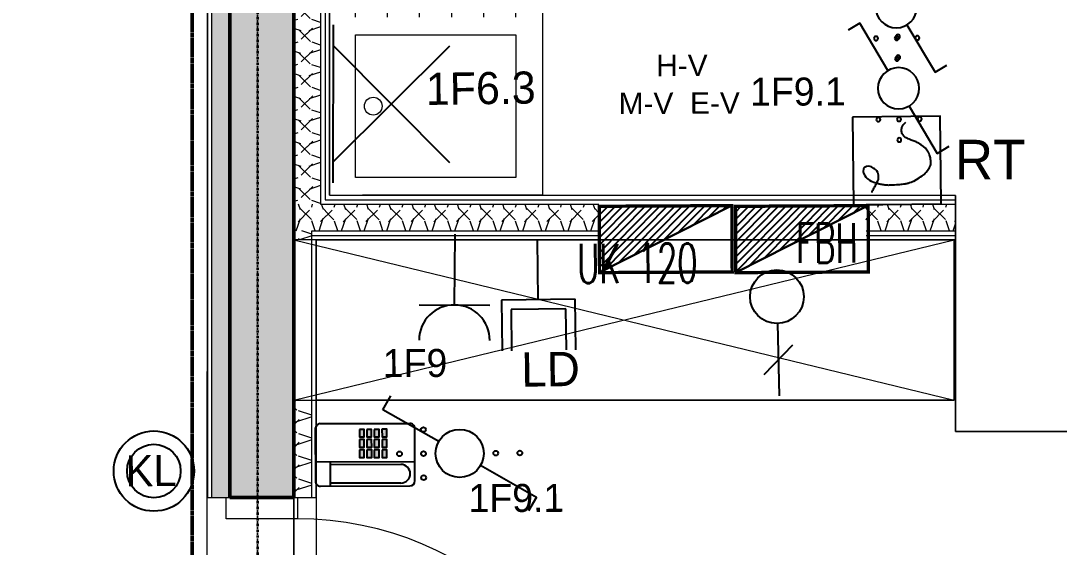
# Model space of a CAD drawing. Header units: metres. Extents: x -17679 to 22565, y -12299 to 33430.
# Drawn here: x 3929 to 6841, y 9820 to 11297 of the extents above; entities that cross this region are included whole.
import ezdxf
from ezdxf.enums import TextEntityAlignment as Align

# ---------------------------------------------------------------- set-up
doc = ezdxf.new("R2010")
doc.units = ezdxf.units.M
doc.linetypes.add('Strich Punkt Mittel', pattern=[0.015875, 0.00635, -0.004763, 0, -0.004763])
doc.linetypes.add('Verdeckt', pattern=[0.003, 0.002, -0.001])
doc.layers.get('0').update_dxf_attribs({"color": 252})
for name, color, linetype, lineweight in [('A_Brandabschnitte', 30, 'Verdeckt', 50), ('A_Decken', 8, 'Continuous', 13), ('A_Moebel', 6, 'Continuous', 13), ('A_Raeume', 7, 'Continuous', 13), ('A_Raeume_', 7, 'Continuous', 5), ('A_Raster_', 1, 'Continuous', 9), ('A_Sanitaer', 3, 'Continuous', 13), ('A_Tueren', 31, 'Continuous', 13), ('A_Waende', 7, 'Continuous', 13), ('Text', 130, 'Continuous', 9)]:
    doc.layers.add(name, color=color, linetype=linetype, lineweight=lineweight)
for name, color, linetype, true_color in [('E_Muster', 18, 'Continuous', 0x080808), ('E_NACHRTECH', 3, 'Continuous', 0x00fa00), ('E_Steckdose+Schalter', 150, 'Continuous', 0x0b6cf4), ('ET_NACHRTECH', 92, 'Continuous', 0x00d100)]:
    doc.layers.add(name, color=color, linetype=linetype, true_color=true_color)
doc.layers.add('ET_LEGENDE - Wohnung$0$800_KO_HI____L', color=130, linetype='Continuous')
doc.styles.add('Arial_7', font='arial.ttf', dxfattribs={"height": 0.06})
doc.styles.add('ET_LEGENDE - Wohnung$0$ROMANS', font='romans.shx', dxfattribs={"width": 0.6})

# ---------------------------------------------------------------- blocks, each defined once
blk = doc.blocks.new('*U546')
for p, q in [((-70.7, -70.7), (70.7, 70.7)), ((70.7, -70.7), (-70.7, 70.7)), ((-95.7, -70.7), (95.7, -70.7))]:
    blk.add_line(p, q)
at = {"style": 'ET_LEGENDE - Wohnung$0$ROMANS', "width": 0.6, "flags": 1}
for tag, p in [('RAUMBUCHNUMMER', (0, -400)), ('ANLAGE', (0, -550))]:
    blk.add_attdef(tag, text='', height=100, dxfattribs=at).set_placement(p, align=Align.MIDDLE)
for tag, p in [('TEILANLAGE_NR', (0, -700)), ('KOMPONENTE', (0, -850)), ('KOMPONENTE_NR', (0, -1000)), ('BEZEICHNUNG', (0, -1150)), ('TYP', (0, -1300)), ('HERSTELLER', (0, -1450)), ('MODEL', (0, -1600)), ('LEISTUNG_MAX', (0, -1750)), ('SPEZIFISCH_1', (0, -1900)), ('SPEZIFISCH_2', (0, -2050)), ('SPEZIFISCH_3', (0, -2200)), ('SPEZIFISCH_4', (0, -2350)), ('SPEZIFISCH_5', (0, -2500)), ('GEWERKE_CODE', (0, -2650)), ('LV_POS', (0, -2800)), ('ZAEHLER', (0, -2950)), ('PLATZHALTER_1', (0, -3100)), ('PLATZHALTER_2', (0, -3250)), ('PLATZHALTER_3', (0, -3400)), ('JOBLISTE_VDMA', (0, -3550)), ('ET_SPEZIFISCH_1', (0, -3700)), ('ET_SPEZIFISCH_2', (0, -3850)), ('ET_SPEZIFISCH_3', (0, -4000)), ('ET_SPEZIFISCH_4', (0, -4150)), ('ET_SPEZIFISCH_5', (0, -4300)), ('ET_SPEZIFISCH_6', (0, -4450)), ('ET_SPEZIFISCH_7', (0, -4600))]:
    blk.add_attdef(tag, text='', height=100, dxfattribs=at).set_placement(p, align=Align.MIDDLE_CENTER)
blk = doc.blocks.new('*U555')
h = blk.add_hatch()
h.set_pattern_fill('ANSI31', color=256, scale=5, style=0)
h.set_pattern_definition([(45, (1095.665, 558.405), (-11.22532, 11.22532), [])])
h.paths.add_polyline_path([(0, 0), (0, 200), (400, 200)])
blk.add_line((0, 0), (400, 200))
at = {"const_width": 10}
blk.add_lwpolyline([(0, 200), (400, 200), (400, 0), (0, 0)], close=True, dxfattribs=at)
blk.add_lwpolyline([(0, 0), (0, 200), (400, 200), (0, 0)])
at = {"style": 'ET_LEGENDE - Wohnung$0$ROMANS', "width": 0.6, "flags": 1}
for tag, p in [('RAUMBUCHNUMMER', (500, -300)), ('ANLAGE', (500, -450))]:
    blk.add_attdef(tag, text='', height=100, dxfattribs=at).set_placement(p, align=Align.MIDDLE)
for tag, p in [('TEILANLAGE_NR', (500, -600)), ('KOMPONENTE', (500, -750)), ('KOMPONENTE_NR', (500, -900)), ('BEZEICHNUNG', (500, -1050)), ('TYP', (500, -1200)), ('HERSTELLER', (500, -1350)), ('MODEL', (500, -1500)), ('LEISTUNG_MAX', (500, -1650)), ('SPEZIFISCH_1', (500, -1800)), ('SPEZIFISCH_2', (500, -1950)), ('SPEZIFISCH_3', (500, -2100)), ('SPEZIFISCH_4', (500, -2250)), ('SPEZIFISCH_5', (500, -2400)), ('GEWERKE_CODE', (500, -2550)), ('LV_POS', (500, -2700)), ('ZAEHLER', (500, -2850)), ('PLATZHALTER_1', (500, -3000)), ('PLATZHALTER_2', (500, -3150)), ('PLATZHALTER_3', (500, -3300)), ('JOBLISTE_VDMA', (500, -3450)), ('ET_SPEZIFISCH_1', (500, -3600)), ('ET_SPEZIFISCH_2', (500, -3750)), ('ET_SPEZIFISCH_3', (500, -3900)), ('ET_SPEZIFISCH_4', (500, -4050)), ('ET_SPEZIFISCH_5', (500, -4200)), ('ET_SPEZIFISCH_6', (500, -4350)), ('ET_SPEZIFISCH_7', (500, -4500))]:
    blk.add_attdef(tag, text='', height=100, dxfattribs=at).set_placement(p, align=Align.MIDDLE_CENTER)
blk = doc.blocks.new('*U533')
for p, q in [((25, 43.3), (91.7, 158.8)), ((91.7, 158.8), (120.5, 142.1)), ((-25, -43.3), (-91.7, -158.8)), ((-91.7, -158.8), (-120.5, -142.1))]:
    blk.add_line(p, q)
blk.add_circle((0, 0), 50)
at = {"layer": 'ET_LEGENDE - Wohnung$0$800_KO_HI____L'}
for centre in [(0, 125), (0, 75), (-50, -75), (0, -75), (50, -75), (0, -125)]:
    blk.add_circle(centre, 5, dxfattribs=at)
at = {"style": 'ET_LEGENDE - Wohnung$0$ROMANS', "width": 0.6, "flags": 1}
for tag, p in [('RAUMBUCHNUMMER', (-0.2, -465.7)), ('ANLAGE', (-0.2, -615.7))]:
    blk.add_attdef(tag, text='', height=100, dxfattribs=at).set_placement(p, align=Align.MIDDLE)
for tag, p in [('TEILANLAGE_NR', (-0.2, -765.7)), ('KOMPONENTE', (-0.2, -915.7)), ('KOMPONENTE_NR', (-0.2, -1065.7)), ('BEZEICHNUNG', (-0.2, -1215.7)), ('TYP', (-0.2, -1365.7)), ('HERSTELLER', (-0.2, -1515.7)), ('MODEL', (-0.2, -1665.7)), ('LEISTUNG_MAX', (-0.2, -1815.7)), ('SPEZIFISCH_1', (-0.2, -1965.7)), ('SPEZIFISCH_2', (-0.2, -2115.7)), ('SPEZIFISCH_3', (-0.2, -2265.7)), ('SPEZIFISCH_4', (-0.2, -2415.7)), ('SPEZIFISCH_5', (-0.2, -2565.7)), ('GEWERKE_CODE', (-0.2, -2715.7)), ('LV_POS', (-0.2, -2865.7)), ('ZAEHLER', (-0.2, -3015.7)), ('PLATZHALTER_1', (-0.2, -3165.7)), ('PLATZHALTER_2', (-0.2, -3315.7)), ('PLATZHALTER_3', (-0.2, -3465.7)), ('JOBLISTE_VDMA', (-0.2, -3615.7)), ('ET_SPEZIFISCH_1', (-0.2, -3765.7)), ('ET_SPEZIFISCH_2', (-0.2, -3915.7)), ('ET_SPEZIFISCH_3', (-0.2, -4065.7)), ('ET_SPEZIFISCH_4', (-0.2, -4215.7)), ('ET_SPEZIFISCH_5', (-0.2, -4365.7)), ('ET_SPEZIFISCH_6', (-0.2, -4515.7)), ('ET_SPEZIFISCH_7', (-0.2, -4665.7))]:
    blk.add_attdef(tag, text='', height=100, dxfattribs=at).set_placement(p, align=Align.MIDDLE_CENTER)
blk = doc.blocks.new('*U540')
h = blk.add_hatch(color=256)
h.dxf.hatch_style = 1
h.paths.add_polyline_path([(76.7, -51.1), (53.8, -51.1), (53.8, -65.8), (76.7, -65.8)])
h.paths.add_polyline_path([(76.7, -27.6), (53.8, -27.6), (53.8, -42.3), (76.7, -42.3)])
h.paths.add_polyline_path([(76.7, -5.2), (53.8, -5.2), (53.8, -19.9), (76.7, -19.9)])
h.paths.add_polyline_path([(76.7, 17.1), (53.8, 17.1), (53.8, 2.4), (76.7, 2.4)])
h.paths.add_polyline_path([(46.1, 17.1), (23.2, 17.1), (23.2, 2.4), (46.1, 2.4)])
h.paths.add_polyline_path([(46.1, -5.2), (23.2, -5.2), (23.2, -19.9), (46.1, -19.9)])
h.paths.add_polyline_path([(46.1, -27.6), (23.2, -27.6), (23.2, -42.3), (46.1, -42.3)])
h.paths.add_polyline_path([(46.1, -51.1), (23.2, -51.1), (23.2, -65.8), (46.1, -65.8)])
h.paths.add_polyline_path([(14.9, -51.1), (-8, -51.1), (-8, -65.8), (14.9, -65.8)])
h.paths.add_polyline_path([(14.9, -27.6), (-8, -27.6), (-8, -42.3), (14.9, -42.3)])
h.paths.add_polyline_path([(14.9, -5.2), (-8, -5.2), (-8, -19.9), (14.9, -19.9)])
h.paths.add_polyline_path([(14.9, 17.1), (-8, 17.1), (-8, 2.4), (14.9, 2.4)])
at = {"linetype": 'Continuous'}
for p, q in [((-94.4, 135), (-94.4, -135)), ((79.4, 150), (-79.4, 150)), ((-20.7, 150), (-20.7, -150)), ((94.4, 135), (94.4, -135)), ((-20.7, 105.5), (-94.4, 105.5)), ((-85.6, -107.9), (-85.6, 105.5)), ((-29.5, -107.9), (-29.5, 105.5)), ((-79.4, -150), (79.4, -150))]:
    blk.add_line(p, q, dxfattribs=at)
for points in [[(14.9, 17.1), (-8, 17.1), (-8, 2.4), (14.9, 2.4)], [(46.1, 17.1), (23.2, 17.1), (23.2, 2.4), (46.1, 2.4)], [(76.7, 17.1), (53.8, 17.1), (53.8, 2.4), (76.7, 2.4)], [(14.9, -5.2), (-8, -5.2), (-8, -19.9), (14.9, -19.9)], [(14.9, -27.6), (-8, -27.6), (-8, -42.3), (14.9, -42.3)], [(46.1, -5.2), (23.2, -5.2), (23.2, -19.9), (46.1, -19.9)], [(46.1, -27.6), (23.2, -27.6), (23.2, -42.3), (46.1, -42.3)], [(76.7, -5.2), (53.8, -5.2), (53.8, -19.9), (76.7, -19.9)], [(76.7, -27.6), (53.8, -27.6), (53.8, -42.3), (76.7, -42.3)], [(14.9, -51.1), (-8, -51.1), (-8, -65.8), (14.9, -65.8)], [(46.1, -51.1), (23.2, -51.1), (23.2, -65.8), (46.1, -65.8)], [(76.7, -51.1), (53.8, -51.1), (53.8, -65.8), (76.7, -65.8)]]:
    blk.add_lwpolyline(points, close=True, dxfattribs=at)
for centre, radius, start, end in [((-79.4, 135), 15, 90, 180), ((79.4, 135), 15, 0, 90), ((-57.5, -107.9), 28, 180, 0), ((-79.4, -135), 15, 180, 270), ((79.4, -135), 15, 270, 0)]:
    blk.add_arc(centre, radius, start, end, dxfattribs=at)
at = {"style": 'ET_LEGENDE - Wohnung$0$ROMANS', "width": 0.6, "flags": 1}
for tag, p in [('RAUMBUCHNUMMER', (0, -450)), ('ANLAGE', (0, -600))]:
    blk.add_attdef(tag, text='', height=100, dxfattribs=at).set_placement(p, align=Align.MIDDLE)
for tag, p in [('TEILANLAGE_NR', (0, -750)), ('KOMPONENTE', (0, -900)), ('KOMPONENTE_NR', (0, -1050)), ('BEZEICHNUNG', (0, -1200)), ('TYP', (0, -1350)), ('HERSTELLER', (0, -1500)), ('MODEL', (0, -1650)), ('LEISTUNG_MAX', (0, -1800)), ('SPEZIFISCH_1', (0, -1950)), ('SPEZIFISCH_2', (0, -2100)), ('SPEZIFISCH_3', (0, -2250)), ('SPEZIFISCH_4', (0, -2400)), ('SPEZIFISCH_5', (0, -2550)), ('GEWERKE_CODE', (0, -2700)), ('LV_POS', (0, -2850)), ('ZAEHLER', (0, -3000)), ('PLATZHALTER_1', (0, -3150)), ('PLATZHALTER_2', (0, -3300)), ('PLATZHALTER_3', (0, -3450)), ('JOBLISTE_VDMA', (0, -3600)), ('ET_SPEZIFISCH_1', (0, -3750)), ('ET_SPEZIFISCH_2', (0, -3900)), ('ET_SPEZIFISCH_3', (0, -4050)), ('ET_SPEZIFISCH_4', (0, -4200)), ('ET_SPEZIFISCH_5', (0, -4350)), ('ET_SPEZIFISCH_6', (0, -4500)), ('ET_SPEZIFISCH_7', (0, -4650))]:
    blk.add_attdef(tag, text='', height=100, dxfattribs=at).set_placement(p, align=Align.MIDDLE_CENTER)
blk = doc.blocks.new('*U553')
for p, q in [((62.5, 0), (-62.5, 0)), ((0, 0), (0, -125))]:
    blk.add_line(p, q)
blk.add_arc((0, 62.5), 62.5, 180, 0)
at = {"style": 'ET_LEGENDE - Wohnung$0$ROMANS', "width": 0.8, "flags": 1}
for tag, p in [('RAUMBUCHNUMMER', (0, -425)), ('ANLAGE', (0, -595.4)), ('TEILANLAGE_NR', (0, -755.5)), ('KOMPONENTE', (0, -901.3)), ('KOMPONENTE_NR', (0, -1063.3)), ('BEZEICHNUNG', (0, -1205.6)), ('TYP', (0, -1346.7)), ('HERSTELLER', (0, -1514.1)), ('MODEL', (0, -1677.3)), ('LEISTUNG_MAX', (0, -1851.5)), ('SPEZIFISCH_1', (0, -2012.8)), ('SPEZIFISCH_2', (0, -2200)), ('SPEZIFISCH_3', (0, -2374.2)), ('SPEZIFISCH_4', (0, -2548.5)), ('SPEZIFISCH_5', (0, -2722.7)), ('GEWERKE_CODE', (0, -2897)), ('LV_POS', (0, -3071.2)), ('ZAEHLER', (0, -3245.5)), ('PLATZHALTER_1', (0, -3419.7)), ('PLATZHALTER_2', (0, -3594)), ('PLATZHALTER_3', (0, -3768.2)), ('JOBLISTE_VDMA', (0, -3942.5)), ('ET_SPEZIFISCH_1', (0, -4116.7)), ('ET_SPEZIFISCH_2', (0, -4291)), ('ET_SPEZIFISCH_3', (0, -4465.2)), ('ET_SPEZIFISCH_4', (0, -4639.5)), ('ET_SPEZIFISCH_5', (0, -4813.7)), ('ET_SPEZIFISCH_6', (0, -4988)), ('ET_SPEZIFISCH_7', (0, -5162.2))]:
    blk.add_attdef(tag, text='', height=100, dxfattribs=at).set_placement(p, align=Align.MIDDLE)
blk = doc.blocks.new('*U544')
for p, q in [((-62.5, 85.9), (-62.5, 0)), ((-46.5, 85.9), (-46.5, 16)), ((46.5, 16), (46.5, 85.9)), ((62.5, 0), (62.5, 85.9)), ((-62.5, 0), (62.5, 0)), ((-46.5, 16), (46.5, 16)), ((0, 0), (0, -101.6))]:
    blk.add_line(p, q)
at = {"style": 'ET_LEGENDE - Wohnung$0$ROMANS', "width": 0.8, "flags": 1}
for tag, p in [('RAUMBUCHNUMMER', (0, -334.5)), ('ANLAGE', (0, -505)), ('TEILANLAGE_NR', (0, -665)), ('KOMPONENTE', (0, -810.9)), ('KOMPONENTE_NR', (0, -972.8)), ('BEZEICHNUNG', (0, -1115.1)), ('TYP', (0.8, -1261.8)), ('HERSTELLER', (0, -1423.6)), ('MODEL', (0, -1586.8)), ('LEISTUNG_MAX', (0, -1761)), ('SPEZIFISCH_1', (0, -1935.3)), ('SPEZIFISCH_2', (0, -2109.5)), ('SPEZIFISCH_3', (0, -2283.8)), ('SPEZIFISCH_4', (0, -2458)), ('SPEZIFISCH_5', (0, -2632.3)), ('GEWERKE_CODE', (0, -2806.5)), ('LV_POS', (0, -2980.8)), ('ZAEHLER', (0, -3155)), ('PLATZHALTER_1', (0, -3329.3)), ('PLATZHALTER_2', (0, -3503.5)), ('PLATZHALTER_3', (0, -3677.8)), ('JOBLISTE_VDMA', (0, -3852)), ('ET_SPEZIFISCH_1', (0, -4026.3)), ('ET_SPEZIFISCH_2', (0, -4200.5)), ('ET_SPEZIFISCH_3', (0, -4374.8)), ('ET_SPEZIFISCH_4', (0, -4549)), ('ET_SPEZIFISCH_5', (0, -4723.3)), ('ET_SPEZIFISCH_6', (0, -4897.5)), ('ET_SPEZIFISCH_7', (0, -5071.8))]:
    blk.add_attdef(tag, text='', height=100, dxfattribs=at).set_placement(p, align=Align.TOP_CENTER)
blk = doc.blocks.new('*U551')
for p, q in [((13, 69.3), (15, 73.7)), ((15, 73.7), (17.9, 76.4)), ((17.9, 76.4), (23.9, 77)), ((23.9, 77), (28, 76.4)), ((28, 76.4), (33.7, 73.7)), ((33.7, 73.7), (37.1, 71.5)), ((37.1, 71.5), (39.9, 68.3)), ((12.4, 64), (13, 69.3)), ((14, 57.9), (12.4, 64)), ((17.3, 52.9), (14, 57.9)), ((18.3, 51.1), (17.3, 52.9)), ((20.1, 48.6), (18.3, 51.1)), ((23.3, 45.8), (20.1, 48.6)), ((39.9, 68.3), (42.2, 65.4)), ((42.2, 65.4), (44.4, 62.6)), ((44.4, 62.6), (46.2, 59.1)), ((46.2, 59.1), (47.1, 57)), ((47.1, 57), (48.7, 52.9)), ((48.7, 52.9), (49.5, 50.8)), ((49.5, 50.8), (50.8, 46.7)), ((54.3, 48.4), (51.8, 47.2)), ((56.5, 49.5), (54.3, 48.4)), ((58.8, 50.6), (56.5, 49.5)), ((60.7, 51.9), (58.8, 50.6)), ((58.8, 50.6), (58.8, 50.6)), ((62.6, 53.1), (60.7, 51.9)), ((60.7, 51.9), (60.7, 51.9)), ((64.6, 54.2), (62.6, 53.1)), ((66.7, 55.3), (64.6, 54.2)), ((68.2, 56.1), (66.7, 55.3)), ((69.7, 56.9), (68.2, 56.1)), ((70.9, 57.1), (69.7, 56.9)), ((72.1, 57.3), (70.9, 57.1)), ((26.6, 44), (23.3, 45.8)), ((30.2, 43.1), (26.6, 44)), ((32.9, 42.5), (30.2, 43.1)), ((34.6, 42.1), (32.9, 42.5)), ((35.7, 42.1), (34.6, 42.1)), ((39.1, 42.1), (35.7, 42.1)), ((42.8, 42.5), (39.1, 42.1)), ((44.2, 43.2), (42.8, 42.5)), ((45.6, 44), (44.2, 43.2)), ((49.3, 46), (45.6, 44)), ((51.8, 47.2), (49.3, 46)), ((50.8, 46.7), (51.7, 43.9)), ((51.7, 43.9), (52.1, 42.5)), ((52.1, 42.5), (52.5, 40.8)), ((52.5, 40.8), (52.9, 39.1)), ((52.9, 39.1), (53.4, 37.1)), ((53.4, 37.1), (53.9, 35)), ((53.9, 35), (54.2, 32.8)), ((54.2, 32.8), (54.5, 30.6)), ((54.5, 30.6), (54.9, 27.9)), ((54.9, 27.9), (55.3, 25.1)), ((55.3, 25.1), (55.5, 22.3)), ((55.1, 1.4), (54.7, -2)), ((55.3, 5.9), (55.1, 1.4)), ((55.5, 7.9), (55.3, 5.9)), ((55.5, 22.3), (55.7, 19.5)), ((55.7, 9.9), (55.5, 7.9)), ((55.7, 19.5), (55.7, 17.2)), ((55.7, 17.2), (55.7, 15)), ((55.7, 15), (55.7, 12.5)), ((55.7, 12.5), (55.7, 9.9)), ((-86, -20.3), (-87.2, -21.6)), ((-84.8, -19), (-86, -20.3)), ((-83.4, -17.8), (-84.8, -19)), ((-82, -16.6), (-83.4, -17.8)), ((-80.8, -15.4), (-82, -16.6)), ((-79.8, -14.5), (-80.8, -15.4)), ((-78.3, -13.7), (-79.8, -14.5)), ((-76.8, -12.8), (-78.3, -13.7)), ((-75.1, -12.2), (-76.8, -12.8)), ((-73.4, -12), (-75.1, -12.2)), ((-71.8, -11.9), (-73.4, -12)), ((-69.9, -11.9), (-71.8, -11.9)), ((-67, -11.9), (-69.9, -11.9)), ((-64.3, -12.1), (-67, -11.9)), ((-61.8, -12.5), (-64.3, -12.1)), ((-58.5, -14.2), (-61.8, -12.5)), ((-55.2, -16.4), (-58.5, -14.2)), ((-53.8, -18.1), (-55.2, -16.4)), ((-52.4, -19.8), (-53.8, -18.1)), ((-51.4, -22.1), (-52.4, -19.8)), ((-50.4, -24.3), (-51.4, -22.1)), ((52.5, -22.5), (52.1, -24)), ((52.7, -21), (52.5, -22.5)), ((52.9, -19.6), (52.7, -21)), ((53.2, -18.1), (52.9, -19.6)), ((53.5, -16.6), (53.2, -18.1)), ((53.6, -15.3), (53.5, -16.6)), ((54.1, -11.9), (53.6, -15.3)), ((54.2, -9.5), (54.1, -11.9)), ((54.5, -6.5), (54.2, -9.5)), ((54.7, -2), (54.5, -4.2)), ((54.5, -4.2), (54.5, -6.5)), ((-49.5, -26.4), (-50.4, -24.3)), ((-48.5, -28.5), (-49.5, -26.4)), ((-46.3, -33.4), (-48.5, -28.5)), ((-45.4, -35.8), (-46.3, -33.4)), ((-44.5, -38.2), (-45.4, -35.8)), ((-43.7, -40.4), (-44.5, -38.2)), ((-42.9, -42.5), (-43.7, -40.4)), ((-41.9, -44.6), (-42.9, -42.5)), ((-40.8, -46.8), (-41.9, -44.6)), ((-38.2, -51.2), (-40.8, -46.8)), ((43.9, -44.4), (40.1, -50.4)), ((47.6, -38.5), (43.9, -44.4)), ((48.6, -35.4), (47.6, -38.5)), ((49.7, -31.8), (48.6, -35.4)), ((50.5, -28.7), (49.7, -31.8)), ((51.7, -25.5), (50.5, -28.7)), ((52.1, -24), (51.7, -25.5)), ((-36.5, -53.4), (-38.2, -51.2)), ((-35, -56.3), (-36.5, -53.4)), ((-30.9, -61.7), (-35, -56.3)), ((-27.1, -65.8), (-30.9, -61.7)), ((-22.6, -69.2), (-27.1, -65.8)), ((-18.2, -71.9), (-22.6, -69.2)), ((23.5, -70), (21.4, -71.4)), ((27.6, -67), (23.5, -70)), ((30, -64.5), (27.6, -67)), ((32.4, -61.9), (30, -64.5)), ((34.2, -59.6), (32.4, -61.9)), ((35.9, -57.3), (34.2, -59.6)), ((38, -53.8), (35.9, -57.3)), ((40.1, -50.4), (38, -53.8)), ((-16.4, -73), (-18.2, -71.9)), ((-13.9, -74.3), (-16.4, -73)), ((-11.9, -75), (-13.9, -74.3)), ((-9.9, -75.7), (-11.9, -75)), ((-7.5, -76.2), (-9.9, -75.7)), ((-5.2, -76.7), (-7.5, -76.2)), ((-2.9, -76.9), (-5.2, -76.7)), ((-0.6, -77.1), (-2.9, -76.9)), ((-0.6, -77.4), (-0.6, -77.1)), ((2.1, -77.4), (-0.6, -77.4)), ((4.7, -77.7), (2.1, -77.4)), ((7.3, -77.5), (4.7, -77.7)), ((10, -77.3), (7.3, -77.5)), ((12, -76.5), (10, -77.3)), ((14, -75.7), (12, -76.5)), ((16.7, -74.2), (14, -75.7)), ((19.3, -72.7), (16.7, -74.2)), ((21.4, -71.4), (19.3, -72.7))]:
    blk.add_line(p, q)
blk.add_lwpolyline([(-100, 100), (100, 100), (100, -100), (-100, -100)], close=True)
at = {"style": 'ET_LEGENDE - Wohnung$0$ROMANS', "width": 0.6, "flags": 1}
for tag, p in [('RAUMBUCHNUMMER', (-0.2, -465.7)), ('ANLAGE', (-0.2, -615.7))]:
    blk.add_attdef(tag, text='', height=100, dxfattribs=at).set_placement(p, align=Align.MIDDLE)
for tag, p in [('TEILANLAGE_NR', (-0.2, -765.7)), ('KOMPONENTE', (-0.2, -915.7)), ('KOMPONENTE_NR', (-0.2, -1065.7)), ('BEZEICHNUNG', (-0.2, -1215.7)), ('TYP', (-0.2, -1365.7)), ('HERSTELLER', (-0.2, -1515.7)), ('MODEL', (-0.2, -1665.7)), ('LEISTUNG_MAX', (-0.2, -1815.7)), ('SPEZIFISCH_1', (-0.2, -1965.7)), ('SPEZIFISCH_2', (-0.2, -2115.7)), ('SPEZIFISCH_3', (-0.2, -2265.7)), ('SPEZIFISCH_4', (-0.2, -2415.7)), ('SPEZIFISCH_5', (-0.2, -2565.7)), ('GEWERKE_CODE', (-0.2, -2715.7)), ('LV_POS', (-0.2, -2865.7)), ('ZAEHLER', (-0.2, -3015.7)), ('PLATZHALTER_1', (-0.2, -3165.7)), ('PLATZHALTER_2', (-0.2, -3315.7)), ('PLATZHALTER_3', (-0.2, -3465.7)), ('JOBLISTE_VDMA', (-0.2, -3615.7)), ('ET_SPEZIFISCH_1', (-0.2, -3765.7)), ('ET_SPEZIFISCH_2', (-0.2, -3915.7)), ('ET_SPEZIFISCH_3', (-0.2, -4065.7)), ('ET_SPEZIFISCH_4', (-0.2, -4215.7)), ('ET_SPEZIFISCH_5', (-0.2, -4365.7)), ('ET_SPEZIFISCH_6', (-0.2, -4515.7)), ('ET_SPEZIFISCH_7', (-0.2, -4665.7))]:
    blk.add_attdef(tag, text='', height=100, dxfattribs=at).set_placement(p, align=Align.MIDDLE_CENTER)
blk = doc.blocks.new('*U549')
for radius in [75, 50]:
    blk.add_circle((0, 0), radius)
at = {"style": 'ET_LEGENDE - Wohnung$0$ROMANS', "width": 0.6, "flags": 1}
for tag, p in [('RAUMBUCHNUMMER', (-0.2, -465.7)), ('ANLAGE', (-0.2, -615.7))]:
    blk.add_attdef(tag, text='', height=100, dxfattribs=at).set_placement(p, align=Align.MIDDLE)
for tag, p in [('TEILANLAGE_NR', (-0.2, -765.7)), ('KOMPONENTE', (-0.2, -915.7)), ('KOMPONENTE_NR', (-0.2, -1065.7)), ('BEZEICHNUNG', (-0.2, -1215.7)), ('TYP', (-0.2, -1365.7)), ('HERSTELLER', (-0.2, -1515.7)), ('MODEL', (-0.2, -1665.7)), ('LEISTUNG_MAX', (-0.2, -1815.7)), ('SPEZIFISCH_1', (-0.2, -1965.7)), ('SPEZIFISCH_2', (-0.2, -2115.7)), ('SPEZIFISCH_3', (-0.2, -2265.7)), ('SPEZIFISCH_4', (-0.2, -2415.7)), ('SPEZIFISCH_5', (-0.2, -2565.7)), ('GEWERKE_CODE', (-0.2, -2715.7)), ('LV_POS', (-0.2, -2865.7)), ('ZAEHLER', (-0.2, -3015.7)), ('PLATZHALTER_1', (-0.2, -3165.7)), ('PLATZHALTER_2', (-0.2, -3315.7)), ('PLATZHALTER_3', (-0.2, -3465.7)), ('JOBLISTE_VDMA', (-0.2, -3615.7)), ('ET_SPEZIFISCH_1', (-0.2, -3765.7)), ('ET_SPEZIFISCH_2', (-0.2, -3915.7)), ('ET_SPEZIFISCH_3', (-0.2, -4065.7)), ('ET_SPEZIFISCH_4', (-0.2, -4215.7)), ('ET_SPEZIFISCH_5', (-0.2, -4365.7)), ('ET_SPEZIFISCH_6', (-0.2, -4515.7)), ('ET_SPEZIFISCH_7', (-0.2, -4665.7))]:
    blk.add_attdef(tag, text='', height=100, dxfattribs=at).set_placement(p, align=Align.MIDDLE_CENTER)
blk = doc.blocks.new('*U541')
blk.add_line((0, 65), (0, 240))
at = {"linetype": 'Continuous', "ltscale": 0.125}
blk.add_line((35.4, 187.9), (-35.4, 117.1), dxfattribs=at)
blk.add_circle((0, 0), 65)
at = {"style": 'ET_LEGENDE - Wohnung$0$ROMANS', "width": 0.6, "flags": 1}
for tag, p in [('RAUMBUCHNUMMER', (0, -400)), ('ANLAGE', (0, -550))]:
    blk.add_attdef(tag, text='', height=100, dxfattribs=at).set_placement(p, align=Align.MIDDLE)
for tag, p in [('TEILANLAGE_NR', (0, -700)), ('KOMPONENTE', (0, -850)), ('KOMPONENTE_NR', (0, -1000)), ('BEZEICHNUNG', (0, -1150)), ('TYP', (0, -1300)), ('HERSTELLER', (0, -1450)), ('MODEL', (0, -1600)), ('LEISTUNG_MAX', (0, -1750)), ('SPEZIFISCH_1', (0, -1900)), ('SPEZIFISCH_2', (0, -2050)), ('SPEZIFISCH_3', (0, -2200)), ('SPEZIFISCH_4', (0, -2350)), ('SPEZIFISCH_5', (0, -2500)), ('GEWERKE_CODE', (0, -2650)), ('LV_POS', (0, -2800)), ('ZAEHLER', (0, -2950)), ('PLATZHALTER_1', (0, -3100)), ('PLATZHALTER_2', (0, -3250)), ('PLATZHALTER_3', (0, -3400)), ('JOBLISTE_VDMA', (0, -3550)), ('ET_SPEZIFISCH_1', (0, -3700)), ('ET_SPEZIFISCH_2', (0, -3850)), ('ET_SPEZIFISCH_3', (0, -4000)), ('ET_SPEZIFISCH_4', (0, -4150)), ('ET_SPEZIFISCH_5', (0, -4300)), ('ET_SPEZIFISCH_6', (0, -4450)), ('ET_SPEZIFISCH_7', (0, -4600))]:
    blk.add_attdef(tag, text='', height=100, dxfattribs=at).set_placement(p, align=Align.MIDDLE_CENTER)
blk = doc.blocks.new('UZ_D1 - SL_0900x2000_Wohnungstür-5426849-263_PP_03DG_BT2')
at = {"layer": 'A_Tueren', "lineweight": 5}
for p, q in [((0.45, 0.1), (0.45, 1)), ((-0.51, 0.1), (-0.45, 0.1)), ((-0.45, 0.1), (-0.45, -0.1)), ((0.45, 0.1), (0.45, -0.1)), ((0.51, 0.1), (0.45, 0.1)), ((-0.45, -0.1), (-0.51, -0.1)), ((0.45, -0.1), (0.51, -0.1))]:
    blk.add_line(p, q, dxfattribs=at)
blk.add_arc((0.45, 0.1), 0.9, 90, 180, dxfattribs=at)
blk = doc.blocks.new('Sani_Kueche_Zeile - Tiefe_600-10243356-263_PP_03DG_BT2')
at = {"layer": 'A_Sanitaer'}
for p, q in [((-1.2005, 0.5721), (-0.6005, 0.5721)), ((-1.2005, -0.0254), (-1.2005, 0.5721)), ((-0.6005, 0.5721), (-0.2005, 0.5721)), ((-0.2005, 0.5721), (0.5995, 0.5721)), ((0.5995, 0.5721), (0.5995, 0.0669))]:
    blk.add_line(p, q, dxfattribs=at)
blk = doc.blocks.new('Moeb_Schrank - Schrank_2m-3827824-263_PP_03DG_BT2')
at = {"layer": 'A_Moebel', "color": 8}
for p, q in [((0, 0), (1.8515, -0.45)), ((0, -0.45), (1.8515, 0)), ((0.855, 0), (0, 0)), ((0, 0), (0, -0.45)), ((0.0625, 0), (0.855, 0)), ((1.205, 0), (0.855, 0)), ((0.855, 0), (1.205, 0)), ((1.255, 0), (1.205, 0)), ((1.205, 0), (1.255, 0)), ((1.255, 0), (1.605, 0)), ((1.8515, 0), (1.605, 0)), ((1.605, 0), (1.8515, 0)), ((1.8515, -0.45), (1.8515, 0)), ((1.8515, 0), (1.8515, -0.45)), ((1.605, 0), (1.255, 0)), ((0, -0.45), (1.8515, -0.45)), ((1.8515, -0.45), (0.0625, -0.45))]:
    blk.add_line(p, q, dxfattribs=at)
blk = doc.blocks.new('MSys_Kueche_Spuele - 80cm-5682282-263_PP_03DG_BT2')
at = {"layer": 'A_Moebel'}
for p, q in [((-1.2005, 0.5746), (-0.4005, 0.5746)), ((-1.2005, -0.0229), (-1.2005, 0.5746)), ((-1.2005, -0.0229), (-1.2005, 0.5746)), ((-0.9005, 0.4996), (-1.1505, 0.4996)), ((-0.8505, 0.4996), (-0.4505, 0.4996)), ((-0.8505, 0.0496), (-0.8505, 0.4996)), ((-0.4505, 0.4996), (-0.4505, 0.0496)), ((-0.9005, 0.4096), (-1.1505, 0.4096)), ((-0.9005, 0.3196), (-1.1505, 0.3196)), ((-0.9005, 0.2296), (-1.1505, 0.2296)), ((-0.9005, 0.1396), (-1.1505, 0.1396)), ((-0.9005, 0.0496), (-1.1505, 0.0496)), ((-0.4505, 0.0496), (-0.8505, 0.0496))]:
    blk.add_line(p, q, dxfattribs=at)
blk.add_circle((-0.6505, 0.0996), 0.025, dxfattribs=at)
blk = doc.blocks.new('6546546')
at = {"layer": 'A_Waende', "lineweight": 5, "true_color": 0x636466}
h = blk.add_hatch(dxfattribs=at)
h.set_pattern_fill('FP_2', color=251, style=0, pattern_type=2)
h.set_pattern_definition([(45, (0, 0), (-0.08980256, 0.08980256), []), (45, (0.0898, 0), (-0.08980256, 0.08980256), [0.0635, -0.03175])])
h.paths.add_polyline_path([(-45.0288, 55.6487), (-45.0287, 58.2637), (-45.2087, 58.2637), (-45.2087, 55.6487), (-45.0976, 55.6487)])
h.paths.add_polyline_path([(-45.0288, 59.2837), (-45.0287, 59.2837), (-45.0285, 65.1463), (-45.2085, 65.1463), (-45.2085, 59.2837)])
h.paths.add_polyline_path([(-45.0284, 66.1663), (-45.0284, 66.1663), (-45.0283, 72.0239), (-45.2083, 72.0239), (-45.2083, 66.1663), (-45.0285, 66.1663)])
h.paths.add_polyline_path([(-45.0283, 71.3533), (-45.0283, 71.3533), (-45.0283, 71.6779)])
h.paths.add_polyline_path([(-45.0282, 73.0439), (-45.0282, 76.4765), (-45.2081, 76.4765), (-45.2082, 73.0439), (-45.0283, 73.0439)])
h = blk.add_hatch(dxfattribs=at)
h.set_pattern_fill('FP_9', color=251, angle=-112.36, style=0, pattern_type=2)
h.set_pattern_definition([(314.998, (-45.27071, 66.52067), (0.2539954, -0.1270123), [0.02245, -0.15715]), (314.998, (-45.16011, 66.47409), (0.2539954, -0.1270123), [0.02245, -0.15715]), (314.998, (-45.27058, 66.4579), (0.2539954, -0.1270123), [0.02245, -0.15715]), (314.998, (-45.159435, 66.41002), (0.2539954, -0.1270123), [0.02245, -0.15715]), (341.563, (-45.255255, 66.50566), (0.50799322, -0.12701842), [0.0502, -0.35141]), (341.563, (-45.207873, 66.489414), (0.50799322, -0.12701842), [0.0502, -0.35141]), (341.563, (-45.255504, 66.441966), (0.50799322, -0.12701842), [0.0502, -0.35141]), (341.563, (-45.206817, 66.426264), (0.50799322, -0.12701842), [0.0502, -0.35141]), (44.998, (-45.16018, 66.50548), (-0.2540043, -0.1269946), [0.02245, -0.15715]), (44.998, (-45.27058, 66.4579), (-0.2540043, -0.1269946), [0.02245, -0.15715]), (44.998, (-45.1595, 66.4414), (-0.2540043, -0.1269946), [0.02245, -0.15715]), (44.998, (-45.27083, 66.3942), (-0.2540043, -0.1269946), [0.02245, -0.15715]), (18.433, (-45.207873, 66.489414), (-0.50800209, -0.12698295), [0.0502, -0.35141]), (18.433, (-45.25557, 66.47335), (-0.50800209, -0.12698295), [0.0502, -0.35141]), (18.433, (-45.206817, 66.426264), (-0.50800209, -0.12698295), [0.0502, -0.35141]), (18.433, (-45.254514, 66.4102), (-0.50800209, -0.12698295), [0.0502, -0.35141])])
h.paths.add_polyline_path([(-45.2087, 57.3461), (-45.2087, 57.3461), (-45.2087, 58.2637), (-45.2587, 58.2637), (-45.2587, 57.3461), (-45.2539, 57.3461)])
h.paths.add_polyline_path([(-45.2087, 59.2837), (-45.2085, 65.1463), (-45.2585, 65.1463), (-45.2585, 59.2837)])
h.paths.add_polyline_path([(-45.2084, 66.1663), (-45.2083, 72.0239), (-45.2583, 72.0239), (-45.2583, 66.1663)])
h.paths.add_polyline_path([(-45.2084, 73.0439), (-45.2082, 73.0439), (-45.2082, 75.6964), (-45.2582, 75.6964), (-45.2582, 73.0439)])
h = blk.add_hatch(dxfattribs=at)
h.set_pattern_fill('FP_20', color=251, angle=247.64, style=0, pattern_type=2)
h.set_pattern_definition([(134.998, (-44.928845, 68.21393), (-0.2539954, 0.127012), [0.02245, -0.15715]), (134.998, (-45.03906, 68.26143), (-0.2539954, 0.127012), [0.02245, -0.15715]), (134.998, (-44.9286, 68.27762), (-0.2539954, 0.1270123), [0.02245, -0.15715]), (134.998, (-45.03974, 68.3255), (-0.2539954, 0.1270123), [0.02245, -0.15715]), (161.563, (-44.943918, 68.22986), (-0.5079932, 0.1270184), [0.0502, -0.35141]), (161.563, (-44.99168, 68.24518), (-0.5079932, 0.1270184), [0.0502, -0.35141]), (161.563, (-44.94367, 68.293553), (-0.5079932, 0.1270184), [0.0502, -0.35141]), (161.563, (-44.992355, 68.309256), (-0.5079932, 0.1270184), [0.0502, -0.35141]), (224.998, (-45.039, 68.23004), (0.254004, 0.1269946), [0.02245, -0.15715]), (224.998, (-44.9286, 68.27762), (0.254004, 0.1269946), [0.02245, -0.15715]), (224.998, (-45.04005, 68.29319), (0.254004, 0.1269946), [0.02245, -0.15715]), (224.998, (-44.92835, 68.34132), (0.254004, 0.1269946), [0.02245, -0.15715]), (198.433, (-44.99168, 68.24518), (0.5080021, 0.126983), [0.0502, -0.35141]), (198.433, (-44.943983, 68.261244), (0.5080021, 0.126983), [0.0502, -0.35141]), (198.433, (-44.992355, 68.309256), (0.5080021, 0.126983), [0.0502, -0.35141]), (198.433, (-44.94466, 68.32532), (0.5080021, 0.126983), [0.0502, -0.35141])])
h.paths.add_polyline_path([(-44.9534, 66.9889), (-44.9533, 69.4139), (-45.0283, 69.4139), (-45.0283, 66.9889), (-44.9784, 66.9889)])
h = blk.add_hatch(dxfattribs=at)
h.set_pattern_fill('FP_65', color=251, angle=-112.36, style=0, pattern_type=2)
h.set_pattern_definition([(44.998, (-44.10052, 66.88921), (0.127012, 0.253995), [0.02245, -0.15715]), (44.998, (-44.05302, 66.99943), (0.127012, 0.253995), [0.02245, -0.15715]), (44.998, (-44.03683, 66.88896), (0.127012, 0.253995), [0.02245, -0.15715]), (44.998, (-43.98987, 67.00048), (0.127012, 0.2539954), [0.02245, -0.15715]), (71.563, (-44.085514, 66.904662), (0.1270184, 0.5079932), [0.0502, -0.35141]), (71.563, (-44.069267, 66.952044), (0.1270184, 0.5079932), [0.0502, -0.35141]), (71.563, (-44.02182, 66.904413), (0.1270184, 0.5079932), [0.0502, -0.35141]), (71.563, (-44.005192, 66.95272), (0.1270184, 0.5079932), [0.0502, -0.35141]), (134.998, (-44.08533, 66.99974), (0.126995, -0.254004), [0.02245, -0.15715]), (134.998, (-44.03683, 66.88896), (0.1269946, -0.254004), [0.02245, -0.15715]), (134.998, (-44.021255, 67.00042), (0.1269946, -0.254004), [0.02245, -0.15715]), (134.998, (-43.97406, 66.88909), (0.1269946, -0.254004), [0.02245, -0.15715]), (108.433, (-44.069267, 66.952044), (0.126983, -0.5080021), [0.0502, -0.35141]), (108.433, (-44.053204, 66.904347), (0.126983, -0.5080021), [0.0502, -0.35141]), (108.433, (-44.005192, 66.95272), (0.126983, -0.5080021), [0.0502, -0.35141]), (108.433, (-43.98913, 66.905022), (0.126983, -0.5080021), [0.0502, -0.35141])])
h.paths.add_polyline_path([(-43.1733, 66.9138), (-43.1733, 66.9888), (-43.4234, 66.9889), (-43.4234, 66.9139), (-43.1733, 66.9138)])
h.paths.add_polyline_path([(-44.1734, 66.9139), (-44.1734, 66.9889), (-45.0284, 66.9889), (-45.0284, 66.9139), (-44.2478, 66.9139)])
h = blk.add_hatch(dxfattribs=at)
h.set_pattern_fill('FP_127', color=251, angle=247.64, style=0, pattern_type=2)
h.set_pattern_definition([(134.998, (-44.9663, 65.97266), (-0.253995, 0.127012), [0.02245, -0.15715]), (134.998, (-45.07744, 66.02054), (-0.253995, 0.127012), [0.02245, -0.15715]), (134.998, (-44.96605, 66.03635), (-0.253995, 0.127012), [0.02245, -0.15715]), (134.998, (-45.07719, 66.08423), (-0.2539954, 0.127012), [0.02245, -0.15715]), (161.563, (-44.98137, 65.98859), (-0.5079932, 0.1270184), [0.0502, -0.35141]), (161.563, (-45.02913, 66.00391), (-0.5079932, 0.1270184), [0.0502, -0.35141]), (161.563, (-44.982424, 66.05174), (-0.5079932, 0.1270184), [0.0502, -0.35141]), (161.563, (-45.029806, 66.067986), (-0.5079932, 0.1270184), [0.0502, -0.35141]), (224.998, (-45.07683, 65.98785), (0.254004, 0.126995), [0.02245, -0.15715]), (224.998, (-44.96605, 66.03635), (0.254004, 0.1269946), [0.02245, -0.15715]), (224.998, (-45.0775, 66.05192), (0.254004, 0.1269946), [0.02245, -0.15715]), (224.998, (-44.9658, 66.10005), (0.254004, 0.1269946), [0.02245, -0.15715]), (198.433, (-45.02913, 66.00391), (0.5080021, 0.126983), [0.0502, -0.35141]), (198.433, (-44.981434, 66.019974), (0.5080021, 0.126983), [0.0502, -0.35141]), (198.433, (-45.029806, 66.067986), (0.5080021, 0.126983), [0.0502, -0.35141]), (198.433, (-44.98211, 66.08405), (0.5080021, 0.126983), [0.0502, -0.35141])])
h.paths.add_polyline_path([(-44.9785, 65.0438), (-44.9785, 65.0438), (-44.9785, 65.1463), (-44.9785, 65.1463), (-45.0285, 65.1463), (-45.0284, 65.0438), (-44.9785, 65.0438)])
h.paths.add_polyline_path([(-44.9784, 66.1663), (-44.9784, 66.4389), (-45.0284, 66.4389), (-45.0284, 66.1663)])
h.paths.add_polyline_path([(-44.9784, 66.8889), (-44.9784, 66.8889), (-44.9784, 66.8889)])
h.paths.add_polyline_path([(-45.0284, 66.8889), (-44.9784, 66.8889), (-44.9784, 66.9139), (-45.0284, 66.9139), (-45.0284, 66.8889)])
at = {"layer": 'A_Brandabschnitte', "color": 251, "true_color": 0x636466}
blk.add_line((-45.3137, 57.4461), (-45.3132, 75.5836), dxfattribs=at)
at = {"layer": 'A_Decken', "color": 251, "true_color": 0x636466}
for p, q in [((-43.1733, 66.8888), (-44.9659, 66.8889)), ((-45.0283, 65.1463), (-45.0286, 66.1663)), ((-45.0285, 65.6563), (-45.0284, 66.1663)), ((-45.0284, 66.1663), (-45.0285, 65.1463))]:
    blk.add_line(p, q, dxfattribs=at)
at = {"layer": 'A_Raeume', "color": 251, "linetype": 'Verdeckt', "true_color": 0x636466}
for p, q in [((-43.1733, 66.8888), (-43.1733, 66.3512)), ((-43.1733, 66.3512), (-41.4928, 66.3512))]:
    blk.add_line(p, q, dxfattribs=at)
at = {"layer": 'A_Raeume_', "color": 251, "true_color": 0x636466, "flags": 128}
for points in [[(-45.2712, 57.4086), (-45.2707, 75.6339), (-46.8207, 75.634), (-46.8209, 68.8038), (-46.8211, 60.1286), (-46.8836, 60.1286), (-46.8836, 60.127), (-46.8837, 58.7511), (-46.8212, 58.7511), (-46.8212, 58.6611), (-46.8212, 57.9086), (-46.8212, 57.4086)], [(-37.7083, 69.4137), (-44.9283, 69.4139), (-44.9284, 67.0139), (-43.1733, 67.0138), (-43.1733, 66.3512), (-41.5958, 66.3512), (-41.4428, 66.3512), (-37.7084, 66.3511)], [(-43.9835, 65.0563), (-41.4929, 65.0562), (-41.4928, 66.3512), (-43.1733, 66.3512), (-43.1733, 66.8888), (-44.9659, 66.8889), (-44.966, 65.0563)]]:
    blk.add_lwpolyline(points, close=True, dxfattribs=at)
at = {"layer": 'A_Raster_', "color": 251, "linetype": 'Strich Punkt Mittel', "lineweight": 35, "true_color": 0x636466}
blk.add_line((-45.1301, 85.8701), (-45.1313, 46.5268), dxfattribs=at)
at = {"layer": 'A_Waende', "color": 251, "true_color": 0x636466}
for p, q in [((-45.2708, 72.0239), (-45.2709, 66.1663)), ((-45.2584, 66.1663), (-45.2583, 72.0239)), ((-44.9533, 69.4139), (-44.9534, 66.9889)), ((-44.9284, 67.0139), (-44.9283, 69.4139)), ((-43.1733, 67.0138), (-44.9284, 67.0139)), ((-43.1733, 66.9888), (-43.1733, 67.0138)), ((-44.9534, 66.9889), (-44.1734, 66.9889)), ((-43.4234, 66.9889), (-43.1733, 66.9888)), ((-44.9784, 66.9139), (-44.1734, 66.9139)), ((-44.9784, 66.1663), (-44.9784, 66.9139)), ((-44.9659, 66.1663), (-44.9659, 66.8889)), ((-43.4234, 66.9139), (-43.1733, 66.9138)), ((-43.1733, 66.8888), (-43.1733, 66.9138)), ((-43.1733, 66.8888), (-43.1733, 66.8888)), ((-45.2709, 66.1663), (-45.2584, 66.1663)), ((-44.9784, 66.1663), (-44.9659, 66.1663))]:
    blk.add_line(p, q, dxfattribs=at)
at = {"layer": 'A_Waende', "color": 251, "lineweight": 50, "true_color": 0x636466}
for p, q in [((-45.2083, 72.0239), (-45.2084, 66.1663)), ((-45.0283, 69.4139), (-45.0284, 66.1663)), ((-45.2084, 66.1663), (-45.0284, 66.1663))]:
    blk.add_line(p, q, dxfattribs=at)
at = {"layer": 'A_Waende', "color": 251, "lineweight": 18, "true_color": 0x636466}
for p, q in [((-44.9408, 69.4139), (-44.9409, 67.0014)), ((-44.9409, 67.0014), (-43.1733, 67.0013)), ((-44.9784, 66.9014), (-44.1734, 66.9014)), ((-43.4234, 66.9014), (-43.1733, 66.9013))]:
    blk.add_line(p, q, dxfattribs=at)
at = {"layer": 'A_Waende', "color": 251, "lineweight": 5, "true_color": 0x636466}
for p, q in [((-43.1733, 66.9138), (-43.1733, 66.9888)), ((-45.2584, 66.1663), (-45.2084, 66.1663)), ((-45.0284, 66.1663), (-44.9784, 66.1663))]:
    blk.add_line(p, q, dxfattribs=at)
at = {"layer": 'A_Moebel', "color": 251, "true_color": 0x636466}
for name, p, rotation in [('MSys_Kueche_Spuele - 80cm-5682282-263_PP_03DG_BT2', (-44.9055, 66.6134), 269.9982758784547), ('Moeb_Schrank - Schrank_2m-3827824-263_PP_03DG_BT2', (-45.0284, 66.8889), 359.998275878371)]:
    blk.add_blockref(name, p, dxfattribs=dict(at, rotation=rotation))
at = {"layer": 'A_Sanitaer', "color": 251, "true_color": 0x636466, "rotation": 269.9982758784546}
blk.add_blockref('Sani_Kueche_Zeile - Tiefe_600-10243356-263_PP_03DG_BT2', (-44.903, 67.6134), dxfattribs=at)
at = {"layer": 'A_Tueren', "color": 251, "true_color": 0x636466, "rotation": 269.998275878465}
blk.add_blockref('UZ_D1 - SL_0900x2000_Wohnungstür-5426849-263_PP_03DG_BT2', (-45.1185, 65.6563), dxfattribs=at)
at = {"layer": 'Text', "color": 251, "true_color": 0x636466, "char_height": 0.06, "attachment_point": 1, "rotation": 0.2405, "style": 'Arial_7'}
for s, insert, width in [('H-V', (-44.0126, 67.408), 0.18038), ('M-V  E-V', (-44.118, 67.3017), 0.43692)]:
    blk.add_mtext(s, dxfattribs=dict(at, insert=insert, width=width))

msp = doc.modelspace()

# ---------------------------------------------------------------- block references
at = {"xscale": 1000, "yscale": 1000, "zscale": 1000}
msp.add_blockref('6546546', (49723.1, -56206.7), dxfattribs=at)
at = {"layer": 'E_NACHRTECH', "xscale": 0.9299153030073936, "yscale": 0.9299153030073936, "zscale": 0.9299153030073936, "rotation": 0.296097624597397}
msp.add_blockref('*U555', (5933.9, 10590.3), dxfattribs=at)
at = {"layer": 'E_Steckdose+Schalter'}
for name, p, xscale, yscale, zscale, rotation in [('*U533', (6383.8, 11334.9), -1.158225034426243, 1.158225034426243, 1.158225034426243, 0.7600163426059315), ('*U546', (4967.9, 11063.6), 2.314256675086783, 2.314256675086783, 2.314256675086783, 269.8961921666946), ('*U533', (6390.2, 11107.4), -1.158225034426243, 1.158225034426243, 1.158225034426243, 0.7600163426059315), ('*U551', (6385.3, 10904.8), -1.227819918495399, 1.227819918495399, 1.227819918495399, 90.70683106284604), ('*U555', (5551.7, 10590.4), 0.9299153030073936, 0.9299153030073936, 0.9299153030073936, 0.296097624597397), ('*U553', (5145.4, 10499.7), 1.586793636067308, 1.586793636067308, 1.586793636067308, 179.6142267636046), ('*U541', (6049.2, 10522.8), 1.15822503442624, 1.15822503442624, 1.15822503442624, 181.3611016865098), ('*U533', (5159.5, 10083.1), 1.35063184888113, 1.35063184888113, 1.35063184888113, 270.358294675273), ('*U549', (4302.1, 10033.6), 1.501259922922869, 1.501259922922869, 1.501259922922869, 174.416705673792)]:
    msp.add_blockref(name, p, dxfattribs=dict(at, xscale=xscale, yscale=yscale, zscale=zscale, rotation=rotation))
at = {"layer": 'ET_NACHRTECH', "xscale": 1.652679728388546, "yscale": 1.652679728388546, "zscale": 1.652679728388546, "rotation": 180.7794643135022}
msp.add_blockref('*U544', (5380.1, 10514.3), dxfattribs=at)
at = {"layer": 'ET_NACHRTECH', "color": 102, "true_color": 0x21de37, "xscale": 0.9299153030073942, "yscale": 0.9299153030073942, "zscale": 0.9299153030073942, "rotation": 90.17772584795316}
msp.add_blockref('*U540', (4894.4, 10079.2), dxfattribs=at)

# ---------------------------------------------------------------- texts
at = {"color": 212}
for s, height, rotation, p in [('1F6.3', 90.04, 0.7795, (5065.3, 11060.6)), ('1F9.1', 78.55, 0.1777, (5973.8, 11058.5)), ('1F9', 78.55, 0.1777, (4944, 10297.1)), ('LD', 96.12, 0.7795, (5332.8, 10270.2)), ('KL', 87.31, 0.3953, (4223, 9990.7)), ('1F9.1', 78.55, 0.1777, (5184.4, 9918.4))]:
    msp.add_text(s, height=height, rotation=rotation, dxfattribs=at).set_placement(p)
msp.add_text('RT', height=110.97, dxfattribs=at).set_placement((6548.1, 10851.9))
at = {"layer": 'E_Muster', "color": 6, "style": 'ET_LEGENDE - Wohnung$0$ROMANS', "width": 0.6}
for s, p in [('FBH', (6102.8, 10672.7)), ('UK 120', (5488.8, 10615.5))]:
    msp.add_text(s, height=110.32, rotation=0.2961, dxfattribs=at).set_placement(p, align=Align.MIDDLE_LEFT)

doc.saveas('drawing.dxf')
